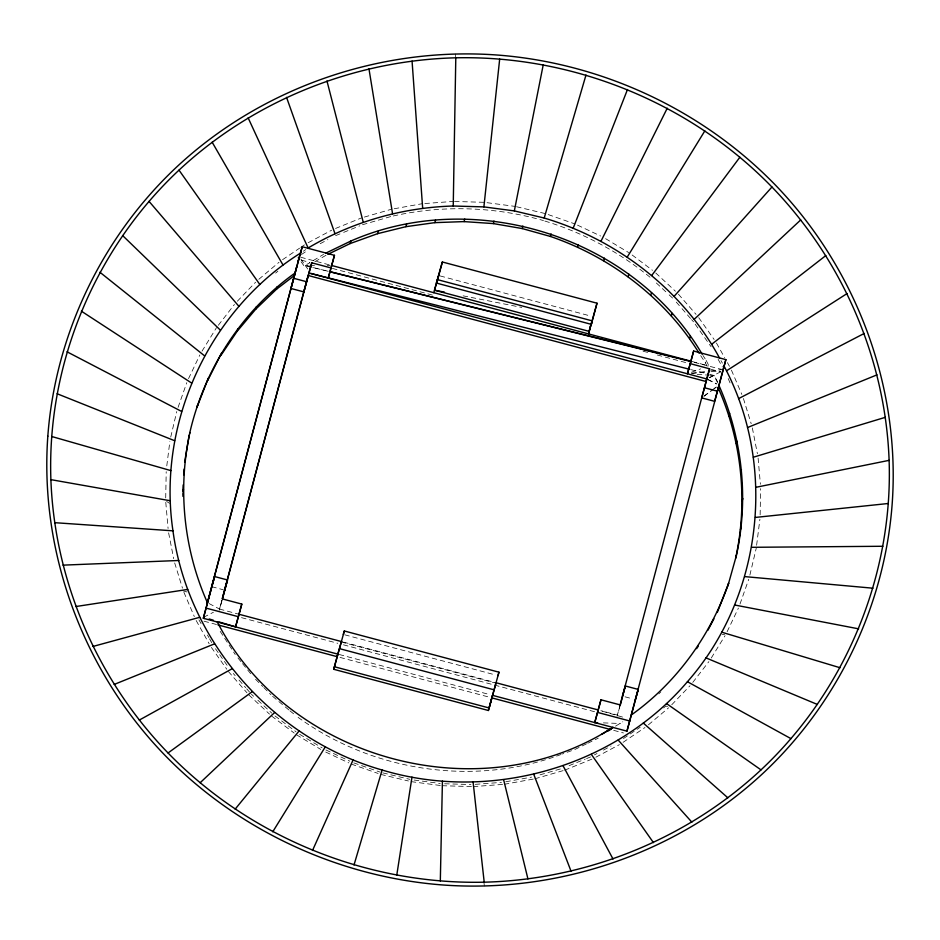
<?xml version="1.0" encoding="UTF-8"?>
<svg xmlns="http://www.w3.org/2000/svg" width="940" height="940" viewBox="0 0 940 940"><rect width="100%" height="100%" fill="white"/><g stroke="black" fill="none" stroke-linecap="round" stroke-linejoin="round"><path stroke-width="0.7" stroke-dasharray="4.7 3.53" d="M455.606 56.894L455.653 53.98M165.71 497.953L166.204 471.704M760.131 514.885L760.625 488.636M166.78 465.911L169.882 441.33M756.618 545.27L759.896 519.244M170.728 437.053L176.767 411.532M749.885 575.092L756.254 548.161M219.232 610.201L221.875 600.272M221.734 600.954L219.584 609.085L238.913 614.231M617.075 716.209L619.942 705.611M222.11 600.214L219.584 609.085L208.68 603.339M707.162 366.33L705.447 362.957L706.175 360.42L703.014 355.543M619.954 706.21L617.427 715.082L600.86 710.675M178.071 407.373L186.79 382.639M740.003 604.032L748.734 579.298M188.529 378.644L199.844 354.968M727.102 631.762L738.405 608.086M202.006 351.172L216.541 327.578M711.298 657.977L725.081 635.628M218.339 325.264L234.424 304.478M692.78 682.405L708.877 661.619M237.35 301.211L255.586 282.223M671.748 704.765L689.984 685.765M658.787 693.873L660.867 691.864M258.841 279.274L279.016 262.284M275.655 273.094L277.864 271.237M663.558 707.938L665.755 706.081L669.715 706.88M648.424 724.822L668.599 707.82M615.559 726.127L622.785 721.803M704.013 396.151L710.91 390.946M712.062 390.077L716.668 386.599M703.99 396.21L713.131 389.524M714.271 388.69L716.55 387.022M282.564 259.687L299.59 248.172M300.812 247.349L304.454 244.87M303.35 251.215L305.747 249.594M301.435 254.552L307.415 250.51M623.432 738.558L640.199 727.219M623.079 742.341L644.969 727.536M301.082 261.72L303.996 265.903L309.906 262.754M313.279 260.591L323.572 254.364M314.841 261.743L326.603 254.94M308.156 242.732L331.703 230.171M320.199 243.695L327.872 239.606M594.444 754.879L597.006 753.516M603.398 750.108L611.059 746.019M595.854 757.205L619.401 744.656M203.592 617.298L213.427 612.245M709.195 377.692L722.719 370.748M586.49 743.869L574.716 749.556L562.39 753.998M587.794 743.235L598.263 738.17M709.159 377.798L714.012 375.471L717.596 381.757M335.545 228.455L361.63 217.868M335.603 235.646L342.325 232.92M343.676 232.368L359.809 225.823M569.1 765.654L585.232 759.109M586.584 758.557L590.614 756.923M564.682 770.177L592.071 759.062M691.382 372.311L700.641 368.868M561.027 754.491C473.842 787.133 371.512 771.329 296.735 716.362M364.344 217.081L391.44 209.244M362.499 224.731L391.839 216.247M540.018 774.842L562.367 768.38M534.884 778.79L563.33 770.565M394.213 208.751L422.025 203.745M393.272 215.988C442.74 204.838 494.757 206.636 543.485 220.571M505.791 781.763L531.594 777.121M504.287 784.289L533.485 779.048M691.734 373.251L709.042 371.1M710.476 370.924L720.569 369.679M691.652 373.415L705.775 372.205M711.416 371.711L719.899 370.983M424.845 203.534L453.068 201.43M475.276 784.348L501.466 782.386M473.243 786.616L502.877 784.395M722.214 634.641L724.634 634.477M328.201 271.308L305.406 265.644L308.32 265.62M309.765 265.609L315.582 265.574M327.214 265.503L330.128 265.48M454.49 201.466L484.218 202.312M444.62 783.772L470.905 784.524M442.094 785.723L471.833 786.568M603.363 722.884L620.623 723.495M697.21 374.402L708.419 375.119M709.818 375.201L714.012 375.471L717.631 382.874M487.038 202.688L515.144 206.4M414.164 780.047L440.249 783.49M411.168 781.645L440.684 785.534M463.126 295.841L521.77 307.427M516.518 206.73L545.494 213.638M382.815 772.891L409.84 779.331M380.818 774.407L408.406 780.987M305.406 265.644L328.154 271.284M694.331 362.382L722.014 369.502M691.3 369.726L708.337 374.038M709.759 374.39L714.012 375.471M440.096 275.925L590.508 316.005M300.753 257.255L330.175 265.092M301.423 260.157L309.777 262.389M332.419 268.417L433.117 295.254M643.077 351.196L648.753 352.712M657.26 354.979L688.456 363.287M711.098 369.314L720.863 371.923M211.723 586.689L223.332 589.779M625.041 696.822L632.773 698.878M344.745 634.806L495.145 674.873M343.558 642.114L494.863 682.428M341.314 642.008L494.558 682.84M241.51 617.65L337.789 643.301M343.453 644.817L595.466 711.968M339.234 654.499L489.634 694.566M204.004 621.187L216.564 624.536M339.986 657.401L490.386 697.468M613.702 730.357L623.443 732.953M692.134 361.512L708.584 365.919M183.335 590.943L187.001 591.965M602.235 711.145L625.723 718.019M548.173 214.567L574.951 223.943M544.859 221.053C583.599 232.791 619.73 252.331 650.997 278.017M353.781 762.88L380.007 772.069M351.372 764.102L378.139 773.467M577.513 225.142L600.601 235.999M325.945 749.967L349.751 761.153M325.71 752.047L348.799 762.892M707.961 379.548L716.527 383.685M707.949 379.596L716.421 384.072M605.595 238.666L628.649 252.555M299.601 734.269L322.115 747.841M296.453 734.751L320.716 749.38M166.638 501.478L169.6 503.299M632.127 254.987L652.466 270.297M275.032 715.975L296.018 731.766M271.589 716.045L294.197 733.059M288.815 709.9L272.036 695.823M289.943 710.828L294.478 714.518M655.756 272.964L675.425 291.224M656.332 282.975L668.07 293.879M669.139 294.866L673.404 298.838M251.462 694.272L253.6 696.258M257.865 700.23L271.731 713.107M248.818 694.895L269.522 714.118M255.574 679.279L262.777 686.517M263.799 687.551L271.002 694.789M678.422 294.208L696.058 314.383M676.283 302.116L681.065 307.591M682.017 308.684L690.63 318.543M691.593 319.635L693.509 321.821M233.273 673.486L235.188 675.672M239.018 680.043L245.716 687.704M246.68 688.809L249.547 692.087M228.408 671.536L246.962 692.768M237.961 657.953L241.627 662.477M242.543 663.616L251.685 674.943M698.726 317.649L714.13 339.493M695.177 324.194L711.075 346.719M215.471 648.764L218.82 653.511M219.655 654.698L228.02 666.554M211.371 647.402L226.787 669.245M300.87 259.076L307.721 268.993M700.711 355.637L705.447 362.957M220.207 631.375L235.223 654.545M716.445 343.018L724.67 357.729M727.407 362.629L729.464 366.306M720.98 360.607L722.39 363.146M718.136 359.362L722.378 366.941M198.951 619.86L201.078 623.643M207.434 635.017L208.856 637.543M209.561 638.812L211.676 642.607M196.166 620.506L209.185 643.794M706.175 360.42L709.03 366.036M731.414 370.113L741.825 394.401M728.195 378.573L731.038 385.212M183.911 592.294L194.322 616.581M743.411 398.49L751.189 423.693M174.687 562.954L182.478 588.146M752.341 427.923L757.405 453.762M168.624 532.851L173.689 558.677M484.018 883.142L484.347 886.02M758.098 458.086L760.401 484.264M165.781 502.324L168.084 528.503"/><path stroke-width="1.41" d="M248.137 117.853L308.144 247.972C351.96 221.922 402.285 207.482 453.233 206.013L455.794 57.81C573.118 55.154 690.148 102.812 771.952 187.025C842.534 259.992 885.409 358.786 889.111 460.353C893.188 575.726 845.283 691.029 761 769.872C686.388 839.479 586.114 879.664 484.206 882.19C366.882 884.846 249.852 837.188 168.049 752.975C97.466 680.008 54.591 581.214 50.889 479.647C46.812 364.274 94.717 248.971 179 170.128C253.612 100.521 353.887 60.336 455.794 57.81M723.812 365.672C777.533 465.594 762.375 596.548 687.422 681.723C614.266 767.651 489.764 802.502 382.11 770.013C273.987 739.216 188.047 642.643 172.96 530.83C156.91 423.588 208.797 310.141 300.953 252.837M440.32 880.945L442.423 781.152M182.842 490.645L183.183 484.899M183.782 474.853L184.111 469.107M207 601.764L206.753 605.231L207 601.764C183.77 548.901 177.566 488.929 189.927 432.482M718.841 385.341L719.312 386.27C742.553 439.145 748.745 499.116 736.384 555.563L735.668 558.101C748.029 501.655 741.825 441.683 718.595 388.808L718.113 387.879M453.233 206.013L483.889 206.894L499.68 59.056M396.762 875.199L411.99 777.133M184.698 461.951L189.199 435.02M483.889 206.894L514.333 210.912L543.238 64.801M206.753 605.231L295.137 272.788M294.408 275.326L296.875 266.043M297.933 262.072L298.638 259.416M343.323 634.418L344.31 630.975L498.964 672.182L488.389 710.499L333.735 669.292L337.812 654.123L203.334 618.285L298.908 258.582L298.309 257.725L299.355 256.89L302.245 246.738L334.464 255.328L328.224 278.111L334.464 255.328M203.334 618.285L214.614 576.549L227.504 579.98L222.463 598.945L241.803 604.091L235.552 626.874L218.879 621.88M331.115 267.959L311.774 262.812L303.855 291.905L290.965 288.474L302.245 246.738M222.251 598.851L308.167 275.49L706.011 381.499L709.63 368.821L690.289 363.663L687.41 373.779L308.884 272.953L311.774 262.812M222.463 598.251L308.531 274.304M235.552 626.874L241.803 604.091M433.845 292.704L437.194 280.085M333.735 669.292L344.31 630.975M436.665 283.128L442.352 261.99L597.006 303.197L591.331 324.347L436.665 283.128L437.652 279.685L592.306 320.893L591.331 324.347M488.389 710.499L495.968 683.216M588.522 333.653L591.131 323.83M588.499 333.912L591.519 322.549M597.617 722.672L594.738 722.578L600.977 699.795L620.318 704.941L625.347 685.989L638.236 689.42L626.957 731.155L492.478 695.33L489.117 707.961L334.464 666.754M594.738 722.578L600.977 699.795M690.289 363.663L693.65 351.031L725.868 359.62L714.6 401.321L701.71 397.89L709.63 368.821M619.942 705.611L706.739 378.961L687.41 373.779L693.65 351.031M626.957 731.155L631.175 715.258M725.868 359.62L631.234 715.046C676.542 682.781 710.464 635.652 728.653 583.235L717.279 612.481M189.586 433.634C204.039 369.761 241.568 311.07 295.078 273M727.924 585.773L736.384 555.563M197.67 404.799L196.942 407.337L208.316 378.103M207.587 380.641L221.758 352.676M182.76 492.078L183.476 489.552M221.029 355.203L237.115 331.327L237.844 328.788M237.115 331.327L255.668 309.26L256.397 306.722M255.668 309.26L276.489 289.238L277.218 286.7M211.723 586.689L214.614 576.549M224.613 590.132L227.504 579.98M327.919 254.305L350.15 243.554L350.879 241.016C475.123 186.625 633.584 237.021 702.227 354.321M350.15 243.554L377.539 233.684L378.268 231.146M377.539 233.684L405.869 226.681L406.585 224.143M405.869 226.681L434.809 222.639L435.526 220.113M436.477 282.611L442.352 261.99M597.006 303.197L589.18 331.373L434.515 290.178L438.686 275.549M341.314 642.008L337.096 656.649L217.986 624.912M434.809 222.639L464.043 221.605L464.771 219.067M464.043 221.605L493.277 223.579L493.994 221.041M493.277 223.579L522.158 228.549L522.887 226.011M699.125 353.193C665.238 298.403 611.141 257.266 550.394 236.445L551.122 233.907M577.665 247.197L578.382 244.659M603.668 260.674L604.397 258.147M497.988 675.637L498.964 672.182M628.132 276.748L628.848 274.21M650.774 295.219L651.502 292.681M671.36 315.899L672.077 313.373M689.643 338.565L690.371 336.027M622.456 696.129L625.347 685.989M718.595 388.808L719.312 386.27M635.346 699.572L638.236 689.42M728.923 415.844L729.652 413.306M736.337 443.762L737.066 441.236M740.755 472.268L741.472 469.73M742.118 501.032L742.835 498.494M740.414 529.749L741.131 527.211M719.57 358.081C682.91 290.413 617.709 239.888 544.201 218.033L585.996 75M354.004 865L382.11 770.013M573.188 228.173L627.485 89.523M312.515 850.477L353.123 759.861M600.977 241.228L667.247 108.206M707.867 630.282L713.918 618.837M627.25 257.055L704.847 130.86M272.753 831.794L325.334 746.807M696.599 648.647L698.209 646.262M651.726 275.479L739.874 157.227M235.153 809.14L299.073 730.979M674.133 296.3L771.952 187.025M200.126 782.773L274.598 712.555M694.225 319.283L800.716 219.913M608.497 730.862L612.845 727.395C481.55 812.466 289.062 760.824 217.281 621.998M711.792 344.181L825.849 255.551M276.489 289.238L294.361 275.538M168.049 752.975L252.179 691.746M726.632 370.724L847.093 293.538M601.6 734.375L613.033 727.443M139.285 720.087L232.086 668.763M738.593 398.619L864.201 333.453M326.027 253.036L350.879 241.016M747.523 427.547L876.997 374.86M114.151 684.449L214.52 643.865M753.351 457.216L885.327 417.325M92.907 646.462L199.68 617.322M755.995 487.284L889.111 460.353M75.799 606.547L187.73 589.427M755.431 517.423L888.3 503.499M63.004 565.14L178.788 560.487M751.659 547.303L882.907 546.269M54.673 522.675L172.96 530.83M744.727 576.608L872.99 588.205M50.889 479.647L170.328 500.762M734.716 605.008L858.655 628.848M434.515 290.178L444.526 292.164M514.333 210.912L544.201 218.033M329.588 271.637L690.771 361.148L331.585 265.468M329.623 271.66L691.488 361.665M310.811 273.47L689.878 369.361M722.014 369.502L722.977 369.761M293.856 278.334L306.745 281.765M704.589 387.774L717.479 391.204M238.913 614.231L342.137 641.738M496.273 682.804L598.098 709.935M206.224 608.145L238.443 616.722M597.629 712.426L629.847 721.015M339.61 648.67L494.264 689.878M491.749 697.856L610.706 729.558M522.158 228.549L550.394 236.445M51.7 436.501L170.892 470.623M721.72 632.185L840.066 667.741M209.15 618.966L213.321 620.212M57.093 393.731L174.664 440.731M705.905 657.859L817.424 704.483M67.01 351.795L181.584 411.438M687.422 681.723L790.963 738.64M81.345 311.152L191.607 383.038M666.484 703.543L761 769.872M99.934 272.259L204.591 355.861M643.312 723.06L727.842 797.802M122.576 235.517L220.418 330.187M618.179 740.074L691.864 822.148M149.037 201.36L238.901 306.322M179 170.128L259.839 284.503M591.331 754.385L653.453 842.639M212.158 142.198L282.999 264.986M203.592 617.298L204.297 618.543M563.095 765.841L613.033 859.043M533.755 774.325L571.038 871.18M286.547 97.361L334.981 233.661M326.967 80.958L363.228 222.192M503.64 779.742L527.939 878.923M368.962 68.82L392.556 213.709M473.09 782.021L484.206 882.19M412.061 61.076L422.671 208.304M182.818 493.524L182.959 496.402M47.823 436.195C39.351 553.143 83.672 671.654 165.252 755.607C237.585 829.797 336.826 876.256 440.049 884.763C557.397 894.175 677.646 853.25 763.703 772.657C837.904 702.909 884.693 605.407 892.178 503.805C900.649 386.857 856.328 268.346 774.748 184.393C702.415 110.203 603.175 63.744 499.951 55.237C382.603 45.825 262.354 86.75 176.297 167.343C102.096 237.091 55.307 334.593 47.823 436.195"/></g></svg>
